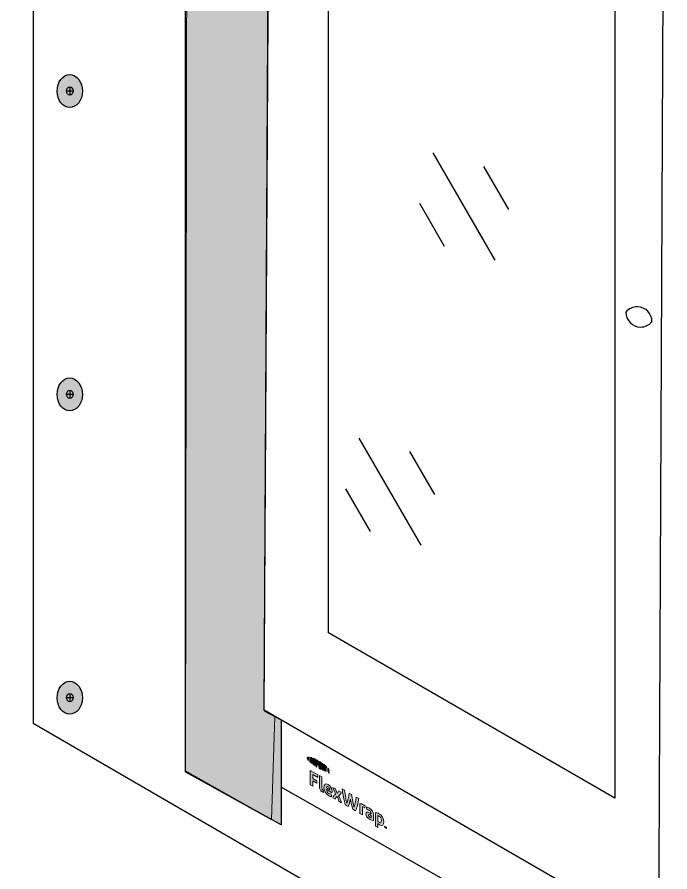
# Model space of a CAD drawing. Header units: inches. Extents: x -26 to 76, y -15 to 22.
# Drawn here: x 45.945 to 48.581, y 5.604 to 9.055 of the extents above; entities that cross this region are included whole.
import ezdxf

# ---------------------------------------------------------------- set-up
doc = ezdxf.new("R2010")
doc.units = ezdxf.units.IN
doc.header["$MEASUREMENT"] = 0
for name, color, linetype, lineweight in [('.ATI-DETAIL', 7, 'Continuous', 0), ('.ATI-HATCH', 7, 'Continuous', 0), ('G-ANNO-TTLB', 7, 'Continuous', 0), ('Layer 12', 7, 'Continuous', 0), ('TYVEK', 7, 'Continuous', 0)]:
    doc.layers.add(name, color=color, linetype=linetype, lineweight=lineweight)

# ---------------------------------------------------------------- blocks, each defined once
blk = doc.blocks.new('Block_353')
at = {"layer": 'TYVEK', "color": 18, "lineweight": 25, "true_color": 0x000000}
for points in [[(46.0114, 6.8838)], [(47.3402, 6.1145)]]:
    blk.add_lwpolyline(points, dxfattribs=at)
blk = doc.blocks.new('Block_363')
at = {"layer": 'TYVEK', "true_color": 0x003b71, "transparency": 33554687}
h = blk.add_hatch(color=156, dxfattribs=at)
h.dxf.hatch_style = 2
edge = h.paths.add_edge_path()
edge.add_ellipse((46.1576, 6.3074), major_axis=(0, 0.0664), ratio=0.766948, start_angle=0, end_angle=360)
at = {"layer": 'TYVEK', "color": 252, "lineweight": 25, "true_color": 0x838484}
for p, q in [((46.1576, 6.3249), (46.1576, 6.2906)), ((46.144, 6.3078), (46.1711, 6.3078))]:
    blk.add_line(p, q, dxfattribs=at)
at = {"layer": 'TYVEK', "color": 18, "lineweight": 25, "true_color": 0x000000}
blk.add_ellipse((46.1576, 6.3074), major_axis=(0, 0.0664), ratio=0.766948, dxfattribs=at)
at = {"layer": 'TYVEK', "color": 252, "lineweight": 25, "true_color": 0x838484}
blk.add_ellipse((46.1576, 6.3078), major_axis=(0, 0.0171), ratio=0.788846, dxfattribs=at)
blk = doc.blocks.new('Block_366')
at = {"layer": 'TYVEK', "true_color": 0x003b71, "transparency": 33554687}
h = blk.add_hatch(color=156, dxfattribs=at)
h.dxf.hatch_style = 2
edge = h.paths.add_edge_path()
edge.add_ellipse((46.1576, 8.756), major_axis=(0, 0.0664), ratio=0.766948, start_angle=0, end_angle=360)
at = {"layer": 'TYVEK', "color": 252, "lineweight": 25, "true_color": 0x838484}
for p, q in [((46.1576, 8.7736), (46.1576, 8.7393)), ((46.144, 8.7565), (46.1711, 8.7565))]:
    blk.add_line(p, q, dxfattribs=at)
at = {"layer": 'TYVEK', "color": 18, "lineweight": 25, "true_color": 0x000000}
blk.add_ellipse((46.1576, 8.756), major_axis=(0, 0.0664), ratio=0.766948, dxfattribs=at)
at = {"layer": 'TYVEK', "color": 252, "lineweight": 25, "true_color": 0x838484}
blk.add_ellipse((46.1576, 8.7565), major_axis=(0, 0.0171), ratio=0.788846, dxfattribs=at)
blk = doc.blocks.new('Block_367')
at = {"layer": 'TYVEK', "true_color": 0x003b71, "transparency": 33554687}
h = blk.add_hatch(color=156, dxfattribs=at)
h.dxf.hatch_style = 2
edge = h.paths.add_edge_path()
edge.add_ellipse((46.1576, 7.5317), major_axis=(0, 0.0664), ratio=0.766948, start_angle=0, end_angle=360)
at = {"layer": 'TYVEK', "color": 252, "lineweight": 25, "true_color": 0x838484}
for p, q in [((46.144, 7.5321), (46.1711, 7.5321)), ((46.1576, 7.5493), (46.1576, 7.515))]:
    blk.add_line(p, q, dxfattribs=at)
at = {"layer": 'TYVEK', "color": 18, "lineweight": 25, "true_color": 0x000000}
blk.add_ellipse((46.1576, 7.5317), major_axis=(0, 0.0664), ratio=0.766948, dxfattribs=at)
at = {"layer": 'TYVEK', "color": 252, "lineweight": 25, "true_color": 0x838484}
blk.add_ellipse((46.1576, 7.5321), major_axis=(0, 0.0171), ratio=0.788846, dxfattribs=at)
blk = doc.blocks.new('Block_361')
at = {"layer": 'TYVEK'}
for name in ['Block_366', 'Block_367', 'Block_363']:
    blk.add_blockref(name, (0, 0), dxfattribs=at)
blk = doc.blocks.new('Block_371')
at = {"layer": 'TYVEK', "color": 2, "lineweight": 18, "true_color": 0xf5eb12}
blk.add_lwpolyline([(47.0155, 6.3054)], dxfattribs=at)
blk = doc.blocks.new('Block_372')
at = {"layer": 'TYVEK', "color": 240, "lineweight": 25, "true_color": 0xed2327}
blk.add_lwpolyline([(46.5358, 6.8277)], dxfattribs=at)
blk = doc.blocks.new('Block_375')
at = {"layer": 'TYVEK', "color": 93, "lineweight": 25, "true_color": 0x6bbe46}
blk.add_line((48.5339, 5.3382), (46.9424, 6.2571), dxfattribs=at)
blk.add_lwpolyline([(46.943, 6.2571), (46.9677, 10.9716), (48.5569, 10.0523), (48.5345, 5.3382)], dxfattribs=at)
blk = doc.blocks.new('Block_374')
at = {"layer": 'TYVEK'}
blk.add_blockref('Block_375', (0, 0), dxfattribs=at)
blk = doc.blocks.new('Block_373')
at = {"layer": 'TYVEK', "color": 93, "lineweight": 25, "true_color": 0x6bbe46}
blk.add_lwpolyline([(47.2028, 6.5693), (47.2028, 10.582), (48.3584, 9.9149), (48.3584, 5.9021)], close=True, dxfattribs=at)
for points in [[(48.5083, 7.8248), (48.5089, 7.8576), (48.4829, 7.8848), (48.45, 7.8855), (48.4318, 7.8859), (48.4144, 7.8779), (48.4028, 7.8638)], [(48.4028, 7.8638), (48.4028, 7.8307), (48.4296, 7.8039), (48.4627, 7.8038), (48.4802, 7.8038), (48.4969, 7.8115), (48.5083, 7.8248)]]:
    blk.add_open_spline(points, degree=3, knots=[0, 0, 0, 0, 1, 1, 1, 2, 2, 2, 2], dxfattribs=at)
at = {"layer": 'TYVEK'}
blk.add_blockref('Block_374', (0, 0), dxfattribs=at)
blk = doc.blocks.new('Block_377')
at = {"layer": 'TYVEK', "true_color": 0x000000, "transparency": 33554687}
h = blk.add_hatch(color=18, dxfattribs=at)
h.dxf.hatch_style = 2
edge = h.paths.add_edge_path()
edge.add_spline(control_points=[(47.1286, 5.9559), (47.1286, 5.9559), (47.1285, 6.0134), (47.1285, 6.0134), (47.1285, 6.0134), (47.1588, 5.996), (47.1588, 5.996), (47.1588, 5.996), (47.1588, 5.986), (47.1588, 5.986), (47.1588, 5.986), (47.1387, 5.9976), (47.1387, 5.9976), (47.1387, 5.9976), (47.1387, 5.9819), (47.1387, 5.9819), (47.1387, 5.9819), (47.1557, 5.9722), (47.1557, 5.9722), (47.1557, 5.9722), (47.1557, 5.9622), (47.1557, 5.9622), (47.1557, 5.9622), (47.1387, 5.9719), (47.1387, 5.9719), (47.1387, 5.9719), (47.1388, 5.9501), (47.1388, 5.9501), (47.1388, 5.9501), (47.1286, 5.9559), (47.1286, 5.9559)], knot_values=[0, 0, 0, 0, 1, 1, 1, 2, 2, 2, 3, 3, 3, 4, 4, 4, 5, 5, 5, 6, 6, 6, 7, 7, 7, 8, 8, 8, 9, 9, 9, 10, 10, 10, 10], degree=3, periodic=0)
h = blk.add_hatch(color=18, dxfattribs=at)
h.dxf.hatch_style = 2
edge = h.paths.add_edge_path()
edge.add_spline(control_points=[(47.1754, 5.9442), (47.1754, 5.9398), (47.1765, 5.9368), (47.1793, 5.9352), (47.18, 5.9348), (47.1807, 5.9344), (47.1814, 5.9342), (47.1814, 5.9342), (47.1821, 5.9249), (47.1821, 5.9249), (47.1807, 5.9253), (47.1785, 5.9263), (47.1771, 5.9271), (47.1689, 5.9318), (47.1656, 5.9398), (47.1656, 5.9497), (47.1656, 5.9497), (47.1655, 5.9936), (47.1655, 5.9936), (47.1655, 5.9936), (47.1753, 5.9886), (47.1753, 5.9886), (47.1753, 5.9886), (47.1754, 5.9442), (47.1754, 5.9442)], knot_values=[0, 0, 0, 0, 1, 1, 1, 2, 2, 2, 3, 3, 3, 4, 4, 4, 5, 5, 5, 6, 6, 6, 7, 7, 7, 8, 8, 8, 8], degree=3, periodic=0)
h = blk.add_hatch(color=18, dxfattribs=at)
h.dxf.hatch_style = 2
edge = h.paths.add_edge_path()
edge.add_spline(control_points=[(47.1937, 5.9435), (47.1937, 5.9435), (47.2072, 5.9357), (47.2072, 5.9357), (47.2072, 5.9357), (47.2072, 5.9367), (47.2072, 5.9367), (47.2072, 5.9413), (47.205, 5.9459), (47.2011, 5.9482), (47.197, 5.9505), (47.1943, 5.9487), (47.1937, 5.9435)], knot_values=[0, 0, 0, 0, 1, 1, 1, 2, 2, 2, 3, 3, 3, 4, 4, 4, 4], degree=3, periodic=0)
edge = h.paths.add_edge_path()
edge.add_spline(control_points=[(47.2153, 5.9079), (47.2122, 5.9081), (47.2075, 5.9096), (47.2028, 5.9123), (47.1914, 5.9189), (47.1835, 5.9318), (47.1835, 5.9454), (47.1834, 5.9585), (47.1906, 5.9632), (47.2011, 5.9572), (47.2104, 5.9518), (47.2166, 5.9407), (47.2166, 5.9297), (47.2166, 5.9272), (47.2165, 5.9252), (47.2163, 5.9236), (47.2163, 5.9236), (47.1938, 5.9365), (47.1938, 5.9365), (47.1948, 5.9294), (47.1981, 5.9245), (47.2038, 5.9213), (47.2073, 5.9193), (47.2107, 5.9182), (47.2137, 5.918), (47.2137, 5.918), (47.2153, 5.9079), (47.2153, 5.9079)], knot_values=[0, 0, 0, 0, 1, 1, 1, 2, 2, 2, 3, 3, 3, 4, 4, 4, 5, 5, 5, 6, 6, 6, 7, 7, 7, 8, 8, 8, 9, 9, 9, 9], degree=3, periodic=0)
h = blk.add_hatch(color=18, dxfattribs=at)
h.dxf.hatch_style = 2
edge = h.paths.add_edge_path()
edge.add_spline(control_points=[(47.2311, 5.919), (47.2264, 5.9278), (47.2226, 5.9357), (47.2203, 5.9452), (47.2203, 5.9452), (47.2309, 5.9391), (47.2309, 5.9391), (47.2319, 5.9348), (47.235, 5.9275), (47.2382, 5.921), (47.2408, 5.924), (47.2431, 5.9275), (47.2436, 5.9318), (47.2436, 5.9318), (47.2535, 5.9261), (47.2535, 5.9261), (47.2517, 5.9186), (47.2486, 5.9144), (47.2433, 5.9112), (47.2484, 5.9016), (47.2519, 5.8938), (47.2548, 5.8834), (47.2548, 5.8834), (47.2442, 5.8895), (47.2442, 5.8895), (47.2427, 5.895), (47.2391, 5.9032), (47.2361, 5.9094), (47.2334, 5.9065), (47.2309, 5.903), (47.2299, 5.8977), (47.2299, 5.8977), (47.2204, 5.9032), (47.2204, 5.9032), (47.2221, 5.9107), (47.2255, 5.9154), (47.2311, 5.919)], knot_values=[0, 0, 0, 0, 1, 1, 1, 2, 2, 2, 3, 3, 3, 4, 4, 4, 5, 5, 5, 6, 6, 6, 7, 7, 7, 8, 8, 8, 9, 9, 9, 10, 10, 10, 11, 11, 11, 12, 12, 12, 12], degree=3, periodic=0)
h = blk.add_hatch(color=18, dxfattribs=at)
h.dxf.hatch_style = 2
edge = h.paths.add_edge_path()
edge.add_spline(control_points=[(47.3145, 5.9066), (47.3145, 5.9066), (47.3249, 5.9006), (47.3249, 5.9006), (47.3222, 5.8831), (47.3176, 5.8632), (47.3116, 5.8509), (47.3116, 5.8509), (47.3004, 5.8573), (47.3004, 5.8573), (47.2969, 5.8696), (47.2937, 5.8834), (47.291, 5.8984), (47.2884, 5.8865), (47.2853, 5.8762), (47.2818, 5.868), (47.2818, 5.868), (47.2706, 5.8744), (47.2706, 5.8744), (47.2649, 5.8934), (47.2597, 5.9189), (47.2571, 5.9396), (47.2571, 5.9396), (47.2674, 5.9337), (47.2674, 5.9337), (47.2696, 5.9151), (47.2737, 5.8933), (47.2766, 5.882), (47.2797, 5.8899), (47.2844, 5.906), (47.2864, 5.9227), (47.2864, 5.9227), (47.2955, 5.9175), (47.2955, 5.9175), (47.2977, 5.8984), (47.3024, 5.8768), (47.3056, 5.8654), (47.3084, 5.8734), (47.3124, 5.8905), (47.3145, 5.9066)], knot_values=[0, 0, 0, 0, 1, 1, 1, 2, 2, 2, 3, 3, 3, 4, 4, 4, 5, 5, 5, 6, 6, 6, 7, 7, 7, 8, 8, 8, 9, 9, 9, 10, 10, 10, 11, 11, 11, 12, 12, 12, 13, 13, 13, 13], degree=3, periodic=0)
h = blk.add_hatch(color=18, dxfattribs=at)
h.dxf.hatch_style = 2
edge = h.paths.add_edge_path()
edge.add_spline(control_points=[(47.3442, 5.875), (47.3468, 5.8735), (47.3492, 5.8718), (47.3507, 5.8706), (47.3507, 5.8706), (47.3493, 5.8621), (47.3493, 5.8621), (47.348, 5.8633), (47.3465, 5.8643), (47.345, 5.8652), (47.3424, 5.8667), (47.3406, 5.8672), (47.3391, 5.8672), (47.3391, 5.8672), (47.3392, 5.835), (47.3392, 5.835), (47.3392, 5.835), (47.3294, 5.8406), (47.3294, 5.8406), (47.3294, 5.8406), (47.3293, 5.88), (47.3293, 5.88), (47.3331, 5.88), (47.3391, 5.878), (47.3442, 5.875)], knot_values=[0, 0, 0, 0, 1, 1, 1, 2, 2, 2, 3, 3, 3, 4, 4, 4, 5, 5, 5, 6, 6, 6, 7, 7, 7, 8, 8, 8, 8], degree=3, periodic=0)
h = blk.add_hatch(color=18, dxfattribs=at)
h.dxf.hatch_style = 2
edge = h.paths.add_edge_path()
edge.add_spline(control_points=[(47.3742, 5.8232), (47.3742, 5.8232), (47.3742, 5.832), (47.3742, 5.832), (47.3725, 5.8334), (47.3708, 5.8346), (47.3691, 5.8356), (47.3658, 5.8374), (47.3633, 5.8374), (47.3633, 5.8336), (47.3633, 5.8301), (47.3654, 5.8271), (47.3692, 5.8249), (47.3713, 5.8237), (47.3731, 5.8232), (47.3742, 5.8232)], knot_values=[0, 0, 0, 0, 1, 1, 1, 2, 2, 2, 3, 3, 3, 4, 4, 4, 5, 5, 5, 5], degree=3, periodic=0)
edge = h.paths.add_edge_path()
edge.add_spline(control_points=[(47.3682, 5.8174), (47.3585, 5.823), (47.3535, 5.8313), (47.3535, 5.8387), (47.3535, 5.8468), (47.3592, 5.8483), (47.3678, 5.8434), (47.3698, 5.8423), (47.3724, 5.8405), (47.3741, 5.8391), (47.3741, 5.8391), (47.3741, 5.8411), (47.3741, 5.8411), (47.3741, 5.8461), (47.3716, 5.8499), (47.3668, 5.8527), (47.3637, 5.8545), (47.3604, 5.8558), (47.3574, 5.8561), (47.3574, 5.8561), (47.3556, 5.866), (47.3556, 5.866), (47.3587, 5.8657), (47.3636, 5.8639), (47.368, 5.8614), (47.3784, 5.8554), (47.3837, 5.846), (47.3837, 5.8349), (47.3837, 5.8349), (47.3837, 5.8121), (47.3837, 5.8121), (47.3808, 5.812), (47.3753, 5.8133), (47.3682, 5.8174)], knot_values=[0, 0, 0, 0, 1, 1, 1, 2, 2, 2, 3, 3, 3, 4, 4, 4, 5, 5, 5, 6, 6, 6, 7, 7, 7, 8, 8, 8, 9, 9, 9, 10, 10, 10, 11, 11, 11, 11], degree=3, periodic=0)
h = blk.add_hatch(color=18, dxfattribs=at)
h.dxf.hatch_style = 2
edge = h.paths.add_edge_path()
edge.add_spline(control_points=[(47.4066, 5.8047), (47.4129, 5.8011), (47.4158, 5.8038), (47.4158, 5.8123), (47.4157, 5.8197), (47.413, 5.8262), (47.4065, 5.8299), (47.4048, 5.8309), (47.4035, 5.8312), (47.402, 5.8315), (47.402, 5.8315), (47.402, 5.8084), (47.402, 5.8084), (47.4034, 5.807), (47.4045, 5.8059), (47.4066, 5.8047)], knot_values=[0, 0, 0, 0, 1, 1, 1, 2, 2, 2, 3, 3, 3, 4, 4, 4, 5, 5, 5, 5], degree=3, periodic=0)
edge = h.paths.add_edge_path()
edge.add_spline(control_points=[(47.408, 5.7947), (47.4056, 5.7961), (47.4038, 5.7974), (47.4021, 5.7992), (47.4021, 5.7992), (47.4021, 5.7836), (47.4021, 5.7836), (47.4021, 5.7836), (47.3923, 5.7892), (47.3923, 5.7892), (47.3923, 5.7892), (47.3922, 5.844), (47.3922, 5.844), (47.3963, 5.8438), (47.402, 5.8419), (47.407, 5.839), (47.4187, 5.8323), (47.4257, 5.82), (47.4257, 5.8069), (47.4258, 5.7934), (47.4192, 5.7883), (47.408, 5.7947)], knot_values=[0, 0, 0, 0, 1, 1, 1, 2, 2, 2, 3, 3, 3, 4, 4, 4, 5, 5, 5, 6, 6, 6, 7, 7, 7, 7], degree=3, periodic=0)
h = blk.add_hatch(color=18, dxfattribs=at)
h.dxf.hatch_style = 2
edge = h.paths.add_edge_path()
edge.add_spline(control_points=[(47.4328, 5.7863), (47.4332, 5.785), (47.4335, 5.7841), (47.4339, 5.7831), (47.4343, 5.7836), (47.4346, 5.7842), (47.435, 5.785), (47.435, 5.785), (47.436, 5.7844), (47.436, 5.7844), (47.436, 5.7844), (47.436, 5.7802), (47.436, 5.7802), (47.436, 5.7802), (47.4351, 5.7807), (47.4351, 5.7807), (47.4351, 5.7807), (47.4351, 5.7826), (47.4351, 5.7826), (47.4351, 5.7826), (47.4352, 5.7833), (47.4352, 5.7833), (47.4349, 5.7828), (47.4346, 5.7823), (47.4343, 5.7819), (47.4343, 5.7819), (47.4336, 5.7823), (47.4336, 5.7823), (47.4333, 5.7831), (47.4329, 5.7839), (47.4326, 5.7848), (47.4326, 5.7848), (47.4327, 5.784), (47.4327, 5.784), (47.4327, 5.784), (47.4327, 5.7821), (47.4327, 5.7821), (47.4327, 5.7821), (47.4318, 5.7826), (47.4318, 5.7826), (47.4318, 5.7826), (47.4318, 5.7868), (47.4318, 5.7868), (47.4318, 5.7868), (47.4328, 5.7863), (47.4328, 5.7863)], knot_values=[0, 0, 0, 0, 1, 1, 1, 2, 2, 2, 3, 3, 3, 4, 4, 4, 5, 5, 5, 6, 6, 6, 7, 7, 7, 8, 8, 8, 9, 9, 9, 10, 10, 10, 11, 11, 11, 12, 12, 12, 13, 13, 13, 14, 14, 14, 15, 15, 15, 15], degree=3, periodic=0)
edge = h.paths.add_edge_path()
edge.add_spline(control_points=[(47.4294, 5.7873), (47.4294, 5.7873), (47.4284, 5.7878), (47.4284, 5.7878), (47.4284, 5.7878), (47.4284, 5.7888), (47.4284, 5.7888), (47.4284, 5.7888), (47.4314, 5.7871), (47.4314, 5.7871), (47.4314, 5.7871), (47.4314, 5.7861), (47.4314, 5.7861), (47.4314, 5.7861), (47.4304, 5.7867), (47.4304, 5.7867), (47.4304, 5.7867), (47.4304, 5.7834), (47.4304, 5.7834), (47.4304, 5.7834), (47.4294, 5.784), (47.4294, 5.784), (47.4294, 5.784), (47.4294, 5.7873), (47.4294, 5.7873)], knot_values=[0, 0, 0, 0, 1, 1, 1, 2, 2, 2, 3, 3, 3, 4, 4, 4, 5, 5, 5, 6, 6, 6, 7, 7, 7, 8, 8, 8, 8], degree=3, periodic=0)
at = {"layer": 'TYVEK'}
for points, knots in [([(47.1286, 5.9559), (47.1286, 5.9559), (47.1285, 6.0134), (47.1285, 6.0134), (47.1285, 6.0134), (47.1588, 5.996), (47.1588, 5.996), (47.1588, 5.996), (47.1588, 5.986), (47.1588, 5.986), (47.1588, 5.986), (47.1387, 5.9976), (47.1387, 5.9976), (47.1387, 5.9976), (47.1387, 5.9819), (47.1387, 5.9819), (47.1387, 5.9819), (47.1557, 5.9722), (47.1557, 5.9722), (47.1557, 5.9722), (47.1557, 5.9622), (47.1557, 5.9622), (47.1557, 5.9622), (47.1387, 5.9719), (47.1387, 5.9719), (47.1387, 5.9719), (47.1388, 5.9501), (47.1388, 5.9501), (47.1388, 5.9501), (47.1286, 5.9559), (47.1286, 5.9559)], [0, 0, 0, 0, 1, 1, 1, 2, 2, 2, 3, 3, 3, 4, 4, 4, 5, 5, 5, 6, 6, 6, 7, 7, 7, 8, 8, 8, 9, 9, 9, 10, 10, 10, 10]), ([(47.1754, 5.9442), (47.1754, 5.9398), (47.1765, 5.9368), (47.1793, 5.9352), (47.18, 5.9348), (47.1807, 5.9344), (47.1814, 5.9342), (47.1814, 5.9342), (47.1821, 5.9249), (47.1821, 5.9249), (47.1807, 5.9253), (47.1785, 5.9263), (47.1771, 5.9271), (47.1689, 5.9318), (47.1656, 5.9398), (47.1656, 5.9497), (47.1656, 5.9497), (47.1655, 5.9936), (47.1655, 5.9936), (47.1655, 5.9936), (47.1753, 5.9886), (47.1753, 5.9886), (47.1753, 5.9886), (47.1754, 5.9442), (47.1754, 5.9442)], [0, 0, 0, 0, 1, 1, 1, 2, 2, 2, 3, 3, 3, 4, 4, 4, 5, 5, 5, 6, 6, 6, 7, 7, 7, 8, 8, 8, 8]), ([(47.2153, 5.9079), (47.2122, 5.9081), (47.2075, 5.9096), (47.2028, 5.9123), (47.1914, 5.9189), (47.1835, 5.9318), (47.1835, 5.9454), (47.1834, 5.9585), (47.1906, 5.9632), (47.2011, 5.9572), (47.2104, 5.9518), (47.2166, 5.9407), (47.2166, 5.9297), (47.2166, 5.9272), (47.2165, 5.9252), (47.2163, 5.9236), (47.2163, 5.9236), (47.1938, 5.9365), (47.1938, 5.9365), (47.1948, 5.9294), (47.1981, 5.9245), (47.2038, 5.9213), (47.2073, 5.9193), (47.2107, 5.9182), (47.2137, 5.918), (47.2137, 5.918), (47.2153, 5.9079), (47.2153, 5.9079)], [0, 0, 0, 0, 1, 1, 1, 2, 2, 2, 3, 3, 3, 4, 4, 4, 5, 5, 5, 6, 6, 6, 7, 7, 7, 8, 8, 8, 9, 9, 9, 9]), ([(47.1937, 5.9435), (47.1937, 5.9435), (47.2072, 5.9357), (47.2072, 5.9357), (47.2072, 5.9357), (47.2072, 5.9367), (47.2072, 5.9367), (47.2072, 5.9413), (47.205, 5.9459), (47.2011, 5.9482), (47.197, 5.9505), (47.1943, 5.9487), (47.1937, 5.9435)], [0, 0, 0, 0, 1, 1, 1, 2, 2, 2, 3, 3, 3, 4, 4, 4, 4]), ([(47.2311, 5.919), (47.2264, 5.9278), (47.2226, 5.9357), (47.2203, 5.9452), (47.2203, 5.9452), (47.2309, 5.9391), (47.2309, 5.9391), (47.2319, 5.9348), (47.235, 5.9275), (47.2382, 5.921), (47.2408, 5.924), (47.2431, 5.9275), (47.2436, 5.9318), (47.2436, 5.9318), (47.2535, 5.9261), (47.2535, 5.9261), (47.2517, 5.9186), (47.2486, 5.9144), (47.2433, 5.9112), (47.2484, 5.9016), (47.2519, 5.8938), (47.2548, 5.8834), (47.2548, 5.8834), (47.2442, 5.8895), (47.2442, 5.8895), (47.2427, 5.895), (47.2391, 5.9032), (47.2361, 5.9094), (47.2334, 5.9065), (47.2309, 5.903), (47.2299, 5.8977), (47.2299, 5.8977), (47.2204, 5.9032), (47.2204, 5.9032), (47.2221, 5.9107), (47.2255, 5.9154), (47.2311, 5.919)], [0, 0, 0, 0, 1, 1, 1, 2, 2, 2, 3, 3, 3, 4, 4, 4, 5, 5, 5, 6, 6, 6, 7, 7, 7, 8, 8, 8, 9, 9, 9, 10, 10, 10, 11, 11, 11, 12, 12, 12, 12]), ([(47.3145, 5.9066), (47.3145, 5.9066), (47.3249, 5.9006), (47.3249, 5.9006), (47.3222, 5.8831), (47.3176, 5.8632), (47.3116, 5.8509), (47.3116, 5.8509), (47.3004, 5.8573), (47.3004, 5.8573), (47.2969, 5.8696), (47.2937, 5.8834), (47.291, 5.8984), (47.2884, 5.8865), (47.2853, 5.8762), (47.2818, 5.868), (47.2818, 5.868), (47.2706, 5.8744), (47.2706, 5.8744), (47.2649, 5.8934), (47.2597, 5.9189), (47.2571, 5.9396), (47.2571, 5.9396), (47.2674, 5.9337), (47.2674, 5.9337), (47.2696, 5.9151), (47.2737, 5.8933), (47.2766, 5.882), (47.2797, 5.8899), (47.2844, 5.906), (47.2864, 5.9227), (47.2864, 5.9227), (47.2955, 5.9175), (47.2955, 5.9175), (47.2977, 5.8984), (47.3024, 5.8768), (47.3056, 5.8654), (47.3084, 5.8734), (47.3124, 5.8905), (47.3145, 5.9066)], [0, 0, 0, 0, 1, 1, 1, 2, 2, 2, 3, 3, 3, 4, 4, 4, 5, 5, 5, 6, 6, 6, 7, 7, 7, 8, 8, 8, 9, 9, 9, 10, 10, 10, 11, 11, 11, 12, 12, 12, 13, 13, 13, 13]), ([(47.3442, 5.875), (47.3468, 5.8735), (47.3492, 5.8718), (47.3507, 5.8706), (47.3507, 5.8706), (47.3493, 5.8621), (47.3493, 5.8621), (47.348, 5.8633), (47.3465, 5.8643), (47.345, 5.8652), (47.3424, 5.8667), (47.3406, 5.8672), (47.3391, 5.8672), (47.3391, 5.8672), (47.3392, 5.835), (47.3392, 5.835), (47.3392, 5.835), (47.3294, 5.8406), (47.3294, 5.8406), (47.3294, 5.8406), (47.3293, 5.88), (47.3293, 5.88), (47.3331, 5.88), (47.3391, 5.878), (47.3442, 5.875)], [0, 0, 0, 0, 1, 1, 1, 2, 2, 2, 3, 3, 3, 4, 4, 4, 5, 5, 5, 6, 6, 6, 7, 7, 7, 8, 8, 8, 8]), ([(47.3682, 5.8174), (47.3585, 5.823), (47.3535, 5.8313), (47.3535, 5.8387), (47.3535, 5.8468), (47.3592, 5.8483), (47.3678, 5.8434), (47.3698, 5.8423), (47.3724, 5.8405), (47.3741, 5.8391), (47.3741, 5.8391), (47.3741, 5.8411), (47.3741, 5.8411), (47.3741, 5.8461), (47.3716, 5.8499), (47.3668, 5.8527), (47.3637, 5.8545), (47.3604, 5.8558), (47.3574, 5.8561), (47.3574, 5.8561), (47.3556, 5.866), (47.3556, 5.866), (47.3587, 5.8657), (47.3636, 5.8639), (47.368, 5.8614), (47.3784, 5.8554), (47.3837, 5.846), (47.3837, 5.8349), (47.3837, 5.8349), (47.3837, 5.8121), (47.3837, 5.8121), (47.3808, 5.812), (47.3753, 5.8133), (47.3682, 5.8174)], [0, 0, 0, 0, 1, 1, 1, 2, 2, 2, 3, 3, 3, 4, 4, 4, 5, 5, 5, 6, 6, 6, 7, 7, 7, 8, 8, 8, 9, 9, 9, 10, 10, 10, 11, 11, 11, 11]), ([(47.3742, 5.8232), (47.3742, 5.8232), (47.3742, 5.832), (47.3742, 5.832), (47.3725, 5.8334), (47.3708, 5.8346), (47.3691, 5.8356), (47.3658, 5.8374), (47.3633, 5.8374), (47.3633, 5.8336), (47.3633, 5.8301), (47.3654, 5.8271), (47.3692, 5.8249), (47.3713, 5.8237), (47.3731, 5.8232), (47.3742, 5.8232)], [0, 0, 0, 0, 1, 1, 1, 2, 2, 2, 3, 3, 3, 4, 4, 4, 5, 5, 5, 5]), ([(47.408, 5.7947), (47.4056, 5.7961), (47.4038, 5.7974), (47.4021, 5.7992), (47.4021, 5.7992), (47.4021, 5.7836), (47.4021, 5.7836), (47.4021, 5.7836), (47.3923, 5.7892), (47.3923, 5.7892), (47.3923, 5.7892), (47.3922, 5.844), (47.3922, 5.844), (47.3963, 5.8438), (47.402, 5.8419), (47.407, 5.839), (47.4187, 5.8323), (47.4257, 5.82), (47.4257, 5.8069), (47.4258, 5.7934), (47.4192, 5.7883), (47.408, 5.7947)], [0, 0, 0, 0, 1, 1, 1, 2, 2, 2, 3, 3, 3, 4, 4, 4, 5, 5, 5, 6, 6, 6, 7, 7, 7, 7]), ([(47.4066, 5.8047), (47.4129, 5.8011), (47.4158, 5.8038), (47.4158, 5.8123), (47.4157, 5.8197), (47.413, 5.8262), (47.4065, 5.8299), (47.4048, 5.8309), (47.4035, 5.8312), (47.402, 5.8315), (47.402, 5.8315), (47.402, 5.8084), (47.402, 5.8084), (47.4034, 5.807), (47.4045, 5.8059), (47.4066, 5.8047)], [0, 0, 0, 0, 1, 1, 1, 2, 2, 2, 3, 3, 3, 4, 4, 4, 5, 5, 5, 5]), ([(47.4294, 5.7873), (47.4294, 5.7873), (47.4284, 5.7878), (47.4284, 5.7878), (47.4284, 5.7878), (47.4284, 5.7888), (47.4284, 5.7888), (47.4284, 5.7888), (47.4314, 5.7871), (47.4314, 5.7871), (47.4314, 5.7871), (47.4314, 5.7861), (47.4314, 5.7861), (47.4314, 5.7861), (47.4304, 5.7867), (47.4304, 5.7867), (47.4304, 5.7867), (47.4304, 5.7834), (47.4304, 5.7834), (47.4304, 5.7834), (47.4294, 5.784), (47.4294, 5.784), (47.4294, 5.784), (47.4294, 5.7873), (47.4294, 5.7873)], [0, 0, 0, 0, 1, 1, 1, 2, 2, 2, 3, 3, 3, 4, 4, 4, 5, 5, 5, 6, 6, 6, 7, 7, 7, 8, 8, 8, 8]), ([(47.4328, 5.7863), (47.4332, 5.785), (47.4335, 5.7841), (47.4339, 5.7831), (47.4343, 5.7836), (47.4346, 5.7842), (47.435, 5.785), (47.435, 5.785), (47.436, 5.7844), (47.436, 5.7844), (47.436, 5.7844), (47.436, 5.7802), (47.436, 5.7802), (47.436, 5.7802), (47.4351, 5.7807), (47.4351, 5.7807), (47.4351, 5.7807), (47.4351, 5.7826), (47.4351, 5.7826), (47.4351, 5.7826), (47.4352, 5.7833), (47.4352, 5.7833), (47.4349, 5.7828), (47.4346, 5.7823), (47.4343, 5.7819), (47.4343, 5.7819), (47.4336, 5.7823), (47.4336, 5.7823), (47.4333, 5.7831), (47.4329, 5.7839), (47.4326, 5.7848), (47.4326, 5.7848), (47.4327, 5.784), (47.4327, 5.784), (47.4327, 5.784), (47.4327, 5.7821), (47.4327, 5.7821), (47.4327, 5.7821), (47.4318, 5.7826), (47.4318, 5.7826), (47.4318, 5.7826), (47.4318, 5.7868), (47.4318, 5.7868), (47.4318, 5.7868), (47.4328, 5.7863), (47.4328, 5.7863)], [0, 0, 0, 0, 1, 1, 1, 2, 2, 2, 3, 3, 3, 4, 4, 4, 5, 5, 5, 6, 6, 6, 7, 7, 7, 8, 8, 8, 9, 9, 9, 10, 10, 10, 11, 11, 11, 12, 12, 12, 13, 13, 13, 14, 14, 14, 15, 15, 15, 15])]:
    blk.add_open_spline(points, degree=3, knots=knots, dxfattribs=at)
blk = doc.blocks.new('Block_378')
at = {"layer": 'TYVEK', "true_color": 0x000000, "transparency": 33554687}
h = blk.add_hatch(color=18, dxfattribs=at)
h.dxf.hatch_style = 2
edge = h.paths.add_edge_path()
edge.add_spline(control_points=[(47.1159, 6.0645), (47.1159, 6.0619), (47.1182, 6.0581), (47.122, 6.0538), (47.122, 6.0538), (47.122, 6.0682), (47.122, 6.0682), (47.1181, 6.0683), (47.1159, 6.0671), (47.1159, 6.0645)], knot_values=[0, 0, 0, 0, 1, 1, 1, 2, 2, 2, 3, 3, 3, 3], degree=3, periodic=0)
h = blk.add_hatch(color=18, dxfattribs=at)
h.dxf.hatch_style = 2
edge = h.paths.add_edge_path()
edge.add_spline(control_points=[(47.1337, 6.0484), (47.1337, 6.0473), (47.1331, 6.0473), (47.1325, 6.0477), (47.1319, 6.048), (47.1311, 6.0487), (47.1304, 6.0493), (47.1304, 6.0493), (47.1304, 6.0631), (47.1304, 6.0631), (47.131, 6.0629), (47.1319, 6.0626), (47.1324, 6.0623), (47.1331, 6.0619), (47.1337, 6.0612), (47.1337, 6.0601), (47.1337, 6.0601), (47.1337, 6.0484), (47.1337, 6.0484)], knot_values=[0, 0, 0, 0, 1, 1, 1, 2, 2, 2, 3, 3, 3, 4, 4, 4, 5, 5, 5, 6, 6, 6, 6], degree=3, periodic=0)
edge = h.paths.add_edge_path()
edge.add_spline(control_points=[(47.1329, 6.0657), (47.1318, 6.0663), (47.1302, 6.0668), (47.1274, 6.0674), (47.1274, 6.0674), (47.1274, 6.0483), (47.1274, 6.0483), (47.1299, 6.046), (47.1318, 6.0444), (47.1329, 6.0438), (47.1354, 6.0424), (47.1368, 6.0433), (47.1368, 6.0461), (47.1368, 6.0461), (47.1368, 6.0588), (47.1368, 6.0588), (47.1368, 6.0617), (47.1354, 6.0642), (47.1329, 6.0657)], knot_values=[0, 0, 0, 0, 1, 1, 1, 2, 2, 2, 3, 3, 3, 4, 4, 4, 5, 5, 5, 6, 6, 6, 6], degree=3, periodic=0)
h = blk.add_hatch(color=18, dxfattribs=at)
h.dxf.hatch_style = 2
edge = h.paths.add_edge_path()
edge.add_spline(control_points=[(47.1455, 6.0394), (47.1455, 6.0383), (47.1452, 6.0378), (47.144, 6.0386), (47.1428, 6.0395), (47.1425, 6.0402), (47.1425, 6.0415), (47.1425, 6.0415), (47.1425, 6.0624), (47.1425, 6.0624), (47.1417, 6.0627), (47.1399, 6.0634), (47.1392, 6.0637), (47.1392, 6.0637), (47.1392, 6.0427), (47.1392, 6.0427), (47.1392, 6.0393), (47.1407, 6.0372), (47.144, 6.0348), (47.1471, 6.0327), (47.149, 6.0334), (47.1489, 6.0371), (47.1489, 6.0371), (47.1489, 6.0593), (47.1489, 6.0593), (47.1482, 6.0597), (47.1462, 6.0607), (47.1455, 6.061), (47.1455, 6.061), (47.1455, 6.0394), (47.1455, 6.0394)], knot_values=[0, 0, 0, 0, 1, 1, 1, 2, 2, 2, 3, 3, 3, 4, 4, 4, 5, 5, 5, 6, 6, 6, 7, 7, 7, 8, 8, 8, 9, 9, 9, 10, 10, 10, 10], degree=3, periodic=0)
h = blk.add_hatch(color=18, dxfattribs=at)
h.dxf.hatch_style = 2
edge = h.paths.add_edge_path()
edge.add_spline(control_points=[(47.158, 6.0414), (47.158, 6.0402), (47.1576, 6.0398), (47.1562, 6.0406), (47.1562, 6.0406), (47.155, 6.0413), (47.155, 6.0413), (47.155, 6.0413), (47.155, 6.0523), (47.155, 6.0523), (47.1555, 6.052), (47.1558, 6.0519), (47.1561, 6.0517), (47.1576, 6.0508), (47.1579, 6.05), (47.1579, 6.0488), (47.1579, 6.0488), (47.158, 6.0414), (47.158, 6.0414)], knot_values=[0, 0, 0, 0, 1, 1, 1, 2, 2, 2, 3, 3, 3, 4, 4, 4, 5, 5, 5, 6, 6, 6, 6], degree=3, periodic=0)
edge = h.paths.add_edge_path()
edge.add_spline(control_points=[(47.1563, 6.0555), (47.1557, 6.0558), (47.1535, 6.057), (47.1516, 6.058), (47.1516, 6.058), (47.1516, 6.03), (47.1516, 6.03), (47.1523, 6.0295), (47.1541, 6.0284), (47.155, 6.0278), (47.155, 6.0278), (47.155, 6.0374), (47.155, 6.0374), (47.155, 6.0374), (47.1564, 6.0366), (47.1564, 6.0366), (47.1599, 6.0346), (47.1614, 6.0355), (47.1614, 6.0391), (47.1614, 6.0391), (47.1614, 6.0474), (47.1614, 6.0474), (47.1614, 6.0509), (47.1597, 6.0536), (47.1563, 6.0555)], knot_values=[0, 0, 0, 0, 1, 1, 1, 2, 2, 2, 3, 3, 3, 4, 4, 4, 5, 5, 5, 6, 6, 6, 7, 7, 7, 8, 8, 8, 8], degree=3, periodic=0)
h = blk.add_hatch(color=18, dxfattribs=at)
h.dxf.hatch_style = 2
edge = h.paths.add_edge_path()
edge.add_spline(control_points=[(47.1702, 6.0246), (47.1702, 6.0235), (47.1699, 6.0231), (47.1687, 6.0237), (47.1674, 6.0244), (47.1671, 6.0252), (47.1671, 6.0264), (47.1671, 6.0264), (47.167, 6.0439), (47.167, 6.0439), (47.167, 6.045), (47.1674, 6.0454), (47.1686, 6.0447), (47.1698, 6.044), (47.1701, 6.0432), (47.1701, 6.0421), (47.1701, 6.0421), (47.1702, 6.0246), (47.1702, 6.0246)], knot_values=[0, 0, 0, 0, 1, 1, 1, 2, 2, 2, 3, 3, 3, 4, 4, 4, 5, 5, 5, 6, 6, 6, 6], degree=3, periodic=0)
edge = h.paths.add_edge_path()
edge.add_spline(control_points=[(47.1686, 6.0486), (47.1654, 6.0506), (47.1635, 6.0501), (47.1636, 6.0464), (47.1636, 6.0464), (47.1636, 6.028), (47.1636, 6.028), (47.1636, 6.0241), (47.1653, 6.0216), (47.1687, 6.0198), (47.1719, 6.0181), (47.1736, 6.0185), (47.1736, 6.0227), (47.1736, 6.0227), (47.1736, 6.0402), (47.1736, 6.0402), (47.1736, 6.0441), (47.172, 6.0464), (47.1686, 6.0486)], knot_values=[0, 0, 0, 0, 1, 1, 1, 2, 2, 2, 3, 3, 3, 4, 4, 4, 5, 5, 5, 6, 6, 6, 6], degree=3, periodic=0)
h = blk.add_hatch(color=18, dxfattribs=at)
h.dxf.hatch_style = 2
edge = h.paths.add_edge_path()
edge.add_spline(control_points=[(47.1831, 6.0247), (47.1831, 6.0247), (47.1793, 6.0411), (47.1793, 6.0411), (47.1782, 6.0419), (47.177, 6.0427), (47.176, 6.0434), (47.176, 6.0434), (47.1761, 6.0165), (47.1761, 6.0165), (47.1768, 6.0162), (47.1785, 6.0154), (47.1794, 6.015), (47.1794, 6.015), (47.1791, 6.031), (47.1791, 6.031), (47.1791, 6.031), (47.1831, 6.0135), (47.1831, 6.0135), (47.184, 6.0132), (47.1852, 6.0127), (47.186, 6.0124), (47.186, 6.0124), (47.186, 6.0361), (47.186, 6.0361), (47.1851, 6.0367), (47.1836, 6.0379), (47.1828, 6.0385), (47.1828, 6.0385), (47.1831, 6.0247), (47.1831, 6.0247)], knot_values=[0, 0, 0, 0, 1, 1, 1, 2, 2, 2, 3, 3, 3, 4, 4, 4, 5, 5, 5, 6, 6, 6, 7, 7, 7, 8, 8, 8, 9, 9, 9, 10, 10, 10, 10], degree=3, periodic=0)
h = blk.add_hatch(color=18, dxfattribs=at)
h.dxf.hatch_style = 2
edge = h.paths.add_edge_path()
edge.add_spline(control_points=[(47.1877, 6.031), (47.1885, 6.0303), (47.1894, 6.0296), (47.1902, 6.029), (47.1902, 6.029), (47.1902, 6.0111), (47.1902, 6.0111), (47.191, 6.0108), (47.1923, 6.0105), (47.1933, 6.0102), (47.1933, 6.0102), (47.1932, 6.0263), (47.1932, 6.0263), (47.1941, 6.0256), (47.195, 6.0248), (47.1957, 6.0241), (47.1957, 6.0241), (47.1957, 6.0276), (47.1957, 6.0276), (47.1933, 6.0299), (47.1907, 6.0322), (47.1877, 6.0347), (47.1877, 6.0347), (47.1877, 6.031), (47.1877, 6.031)], knot_values=[0, 0, 0, 0, 1, 1, 1, 2, 2, 2, 3, 3, 3, 4, 4, 4, 5, 5, 5, 6, 6, 6, 7, 7, 7, 8, 8, 8, 8], degree=3, periodic=0)
h = blk.add_hatch(color=18, dxfattribs=at)
h.dxf.hatch_style = 2
edge = h.paths.add_edge_path()
edge.add_spline(control_points=[(47.2055, 6.0131), (47.2055, 6.0104), (47.2033, 6.0092), (47.1994, 6.0093), (47.1994, 6.0093), (47.1994, 6.0238), (47.1994, 6.0238), (47.2033, 6.0194), (47.2055, 6.0157), (47.2055, 6.0131)], knot_values=[0, 0, 0, 0, 1, 1, 1, 2, 2, 2, 3, 3, 3, 3], degree=3, periodic=0)
h = blk.add_hatch(color=18, dxfattribs=at)
h.dxf.hatch_style = 2
edge = h.paths.add_edge_path()
edge.add_spline(control_points=[(47.2037, 6.0054), (47.2037, 6.0054), (47.2041, 6.0052), (47.2041, 6.0052), (47.2041, 6.0052), (47.2046, 6.0039), (47.2046, 6.0039), (47.2046, 6.0039), (47.2052, 6.0046), (47.2052, 6.0046), (47.2052, 6.0046), (47.2055, 6.0044), (47.2055, 6.0044), (47.2055, 6.0044), (47.2055, 6.0023), (47.2055, 6.0023), (47.2055, 6.0023), (47.2052, 6.0025), (47.2052, 6.0025), (47.2052, 6.0025), (47.2052, 6.004), (47.2052, 6.004), (47.2052, 6.004), (47.2047, 6.0033), (47.2047, 6.0033), (47.2047, 6.0033), (47.2046, 6.0033), (47.2046, 6.0033), (47.2046, 6.0033), (47.2041, 6.0046), (47.2041, 6.0046), (47.2041, 6.0046), (47.2041, 6.0032), (47.2041, 6.0032), (47.2041, 6.0032), (47.2037, 6.0033), (47.2037, 6.0033), (47.2037, 6.0033), (47.2037, 6.0054), (47.2037, 6.0054)], knot_values=[0, 0, 0, 0, 1, 1, 1, 2, 2, 2, 3, 3, 3, 4, 4, 4, 5, 5, 5, 6, 6, 6, 7, 7, 7, 8, 8, 8, 9, 9, 9, 10, 10, 10, 11, 11, 11, 12, 12, 12, 13, 13, 13, 13], degree=3, periodic=0)
edge = h.paths.add_edge_path()
edge.add_spline(control_points=[(47.2024, 6.0058), (47.2024, 6.0058), (47.2019, 6.0061), (47.2019, 6.0061), (47.2019, 6.0061), (47.2019, 6.0065), (47.2019, 6.0065), (47.2019, 6.0065), (47.2033, 6.0056), (47.2033, 6.0056), (47.2033, 6.0056), (47.2033, 6.0053), (47.2033, 6.0053), (47.2033, 6.0053), (47.2028, 6.0056), (47.2028, 6.0056), (47.2028, 6.0056), (47.2028, 6.0039), (47.2028, 6.0039), (47.2028, 6.0039), (47.2024, 6.0041), (47.2024, 6.0041), (47.2024, 6.0041), (47.2024, 6.0058), (47.2024, 6.0058)], knot_values=[0, 0, 0, 0, 1, 1, 1, 2, 2, 2, 3, 3, 3, 4, 4, 4, 5, 5, 5, 6, 6, 6, 7, 7, 7, 8, 8, 8, 8], degree=3, periodic=0)
at = {"layer": 'TYVEK'}
for points, knots in [([(47.1159, 6.0645), (47.1159, 6.0619), (47.1182, 6.0581), (47.122, 6.0538), (47.122, 6.0538), (47.122, 6.0682), (47.122, 6.0682), (47.1181, 6.0683), (47.1159, 6.0671), (47.1159, 6.0645)], [0, 0, 0, 0, 1, 1, 1, 2, 2, 2, 3, 3, 3, 3]), ([(47.1329, 6.0657), (47.1318, 6.0663), (47.1302, 6.0668), (47.1274, 6.0674), (47.1274, 6.0674), (47.1274, 6.0483), (47.1274, 6.0483), (47.1299, 6.046), (47.1318, 6.0444), (47.1329, 6.0438), (47.1354, 6.0424), (47.1368, 6.0433), (47.1368, 6.0461), (47.1368, 6.0461), (47.1368, 6.0588), (47.1368, 6.0588), (47.1368, 6.0617), (47.1354, 6.0642), (47.1329, 6.0657)], [0, 0, 0, 0, 1, 1, 1, 2, 2, 2, 3, 3, 3, 4, 4, 4, 5, 5, 5, 6, 6, 6, 6]), ([(47.1337, 6.0484), (47.1337, 6.0473), (47.1331, 6.0473), (47.1325, 6.0477), (47.1319, 6.048), (47.1311, 6.0487), (47.1304, 6.0493), (47.1304, 6.0493), (47.1304, 6.0631), (47.1304, 6.0631), (47.131, 6.0629), (47.1319, 6.0626), (47.1324, 6.0623), (47.1331, 6.0619), (47.1337, 6.0612), (47.1337, 6.0601), (47.1337, 6.0601), (47.1337, 6.0484), (47.1337, 6.0484)], [0, 0, 0, 0, 1, 1, 1, 2, 2, 2, 3, 3, 3, 4, 4, 4, 5, 5, 5, 6, 6, 6, 6]), ([(47.1455, 6.0394), (47.1455, 6.0383), (47.1452, 6.0378), (47.144, 6.0386), (47.1428, 6.0395), (47.1425, 6.0402), (47.1425, 6.0415), (47.1425, 6.0415), (47.1425, 6.0624), (47.1425, 6.0624), (47.1417, 6.0627), (47.1399, 6.0634), (47.1392, 6.0637), (47.1392, 6.0637), (47.1392, 6.0427), (47.1392, 6.0427), (47.1392, 6.0393), (47.1407, 6.0372), (47.144, 6.0348), (47.1471, 6.0327), (47.149, 6.0334), (47.1489, 6.0371), (47.1489, 6.0371), (47.1489, 6.0593), (47.1489, 6.0593), (47.1482, 6.0597), (47.1462, 6.0607), (47.1455, 6.061), (47.1455, 6.061), (47.1455, 6.0394), (47.1455, 6.0394)], [0, 0, 0, 0, 1, 1, 1, 2, 2, 2, 3, 3, 3, 4, 4, 4, 5, 5, 5, 6, 6, 6, 7, 7, 7, 8, 8, 8, 9, 9, 9, 10, 10, 10, 10]), ([(47.1563, 6.0555), (47.1557, 6.0558), (47.1535, 6.057), (47.1516, 6.058), (47.1516, 6.058), (47.1516, 6.03), (47.1516, 6.03), (47.1523, 6.0295), (47.1541, 6.0284), (47.155, 6.0278), (47.155, 6.0278), (47.155, 6.0374), (47.155, 6.0374), (47.155, 6.0374), (47.1564, 6.0366), (47.1564, 6.0366), (47.1599, 6.0346), (47.1614, 6.0355), (47.1614, 6.0391), (47.1614, 6.0391), (47.1614, 6.0474), (47.1614, 6.0474), (47.1614, 6.0509), (47.1597, 6.0536), (47.1563, 6.0555)], [0, 0, 0, 0, 1, 1, 1, 2, 2, 2, 3, 3, 3, 4, 4, 4, 5, 5, 5, 6, 6, 6, 7, 7, 7, 8, 8, 8, 8]), ([(47.158, 6.0414), (47.158, 6.0402), (47.1576, 6.0398), (47.1562, 6.0406), (47.1562, 6.0406), (47.155, 6.0413), (47.155, 6.0413), (47.155, 6.0413), (47.155, 6.0523), (47.155, 6.0523), (47.1555, 6.052), (47.1558, 6.0519), (47.1561, 6.0517), (47.1576, 6.0508), (47.1579, 6.05), (47.1579, 6.0488), (47.1579, 6.0488), (47.158, 6.0414), (47.158, 6.0414)], [0, 0, 0, 0, 1, 1, 1, 2, 2, 2, 3, 3, 3, 4, 4, 4, 5, 5, 5, 6, 6, 6, 6]), ([(47.1686, 6.0486), (47.1654, 6.0506), (47.1635, 6.0501), (47.1636, 6.0464), (47.1636, 6.0464), (47.1636, 6.028), (47.1636, 6.028), (47.1636, 6.0241), (47.1653, 6.0216), (47.1687, 6.0198), (47.1719, 6.0181), (47.1736, 6.0185), (47.1736, 6.0227), (47.1736, 6.0227), (47.1736, 6.0402), (47.1736, 6.0402), (47.1736, 6.0441), (47.172, 6.0464), (47.1686, 6.0486)], [0, 0, 0, 0, 1, 1, 1, 2, 2, 2, 3, 3, 3, 4, 4, 4, 5, 5, 5, 6, 6, 6, 6]), ([(47.1702, 6.0246), (47.1702, 6.0235), (47.1699, 6.0231), (47.1687, 6.0237), (47.1674, 6.0244), (47.1671, 6.0252), (47.1671, 6.0264), (47.1671, 6.0264), (47.167, 6.0439), (47.167, 6.0439), (47.167, 6.045), (47.1674, 6.0454), (47.1686, 6.0447), (47.1698, 6.044), (47.1701, 6.0432), (47.1701, 6.0421), (47.1701, 6.0421), (47.1702, 6.0246), (47.1702, 6.0246)], [0, 0, 0, 0, 1, 1, 1, 2, 2, 2, 3, 3, 3, 4, 4, 4, 5, 5, 5, 6, 6, 6, 6]), ([(47.1831, 6.0247), (47.1831, 6.0247), (47.1793, 6.0411), (47.1793, 6.0411), (47.1782, 6.0419), (47.177, 6.0427), (47.176, 6.0434), (47.176, 6.0434), (47.1761, 6.0165), (47.1761, 6.0165), (47.1768, 6.0162), (47.1785, 6.0154), (47.1794, 6.015), (47.1794, 6.015), (47.1791, 6.031), (47.1791, 6.031), (47.1791, 6.031), (47.1831, 6.0135), (47.1831, 6.0135), (47.184, 6.0132), (47.1852, 6.0127), (47.186, 6.0124), (47.186, 6.0124), (47.186, 6.0361), (47.186, 6.0361), (47.1851, 6.0367), (47.1836, 6.0379), (47.1828, 6.0385), (47.1828, 6.0385), (47.1831, 6.0247), (47.1831, 6.0247)], [0, 0, 0, 0, 1, 1, 1, 2, 2, 2, 3, 3, 3, 4, 4, 4, 5, 5, 5, 6, 6, 6, 7, 7, 7, 8, 8, 8, 9, 9, 9, 10, 10, 10, 10]), ([(47.1877, 6.031), (47.1885, 6.0303), (47.1894, 6.0296), (47.1902, 6.029), (47.1902, 6.029), (47.1902, 6.0111), (47.1902, 6.0111), (47.191, 6.0108), (47.1923, 6.0105), (47.1933, 6.0102), (47.1933, 6.0102), (47.1932, 6.0263), (47.1932, 6.0263), (47.1941, 6.0256), (47.195, 6.0248), (47.1957, 6.0241), (47.1957, 6.0241), (47.1957, 6.0276), (47.1957, 6.0276), (47.1933, 6.0299), (47.1907, 6.0322), (47.1877, 6.0347), (47.1877, 6.0347), (47.1877, 6.031), (47.1877, 6.031)], [0, 0, 0, 0, 1, 1, 1, 2, 2, 2, 3, 3, 3, 4, 4, 4, 5, 5, 5, 6, 6, 6, 7, 7, 7, 8, 8, 8, 8]), ([(47.2055, 6.0131), (47.2055, 6.0104), (47.2033, 6.0092), (47.1994, 6.0093), (47.1994, 6.0093), (47.1994, 6.0238), (47.1994, 6.0238), (47.2033, 6.0194), (47.2055, 6.0157), (47.2055, 6.0131)], [0, 0, 0, 0, 1, 1, 1, 2, 2, 2, 3, 3, 3, 3]), ([(47.2024, 6.0058), (47.2024, 6.0058), (47.2019, 6.0061), (47.2019, 6.0061), (47.2019, 6.0061), (47.2019, 6.0065), (47.2019, 6.0065), (47.2019, 6.0065), (47.2033, 6.0056), (47.2033, 6.0056), (47.2033, 6.0056), (47.2033, 6.0053), (47.2033, 6.0053), (47.2033, 6.0053), (47.2028, 6.0056), (47.2028, 6.0056), (47.2028, 6.0056), (47.2028, 6.0039), (47.2028, 6.0039), (47.2028, 6.0039), (47.2024, 6.0041), (47.2024, 6.0041), (47.2024, 6.0041), (47.2024, 6.0058), (47.2024, 6.0058)], [0, 0, 0, 0, 1, 1, 1, 2, 2, 2, 3, 3, 3, 4, 4, 4, 5, 5, 5, 6, 6, 6, 7, 7, 7, 8, 8, 8, 8]), ([(47.2037, 6.0054), (47.2037, 6.0054), (47.2041, 6.0052), (47.2041, 6.0052), (47.2041, 6.0052), (47.2046, 6.0039), (47.2046, 6.0039), (47.2046, 6.0039), (47.2052, 6.0046), (47.2052, 6.0046), (47.2052, 6.0046), (47.2055, 6.0044), (47.2055, 6.0044), (47.2055, 6.0044), (47.2055, 6.0023), (47.2055, 6.0023), (47.2055, 6.0023), (47.2052, 6.0025), (47.2052, 6.0025), (47.2052, 6.0025), (47.2052, 6.004), (47.2052, 6.004), (47.2052, 6.004), (47.2047, 6.0033), (47.2047, 6.0033), (47.2047, 6.0033), (47.2046, 6.0033), (47.2046, 6.0033), (47.2046, 6.0033), (47.2041, 6.0046), (47.2041, 6.0046), (47.2041, 6.0046), (47.2041, 6.0032), (47.2041, 6.0032), (47.2041, 6.0032), (47.2037, 6.0033), (47.2037, 6.0033), (47.2037, 6.0033), (47.2037, 6.0054), (47.2037, 6.0054)], [0, 0, 0, 0, 1, 1, 1, 2, 2, 2, 3, 3, 3, 4, 4, 4, 5, 5, 5, 6, 6, 6, 7, 7, 7, 8, 8, 8, 9, 9, 9, 10, 10, 10, 11, 11, 11, 12, 12, 12, 13, 13, 13, 13])]:
    blk.add_open_spline(points, degree=3, knots=knots, dxfattribs=at)
blk = doc.blocks.new('Block_376')
at = {"layer": 'TYVEK'}
for name in ['Block_378', 'Block_377']:
    blk.add_blockref(name, (0, 0), dxfattribs=at)

msp = doc.modelspace()

# ---------------------------------------------------------------- hatches: boundary and pattern name
at = {"layer": '.ATI-HATCH', "true_color": 0x818080, "transparency": 33554687}
h = msp.add_hatch(color=8, dxfattribs=at)
edge = h.paths.add_edge_path()
edge.add_spline(control_points=[(46.6244, 6.0124), (46.6244, 6.0124), (47.0108, 5.7943), (47.0108, 5.7943), (47.0108, 5.7943), (47.0108, 6.2176), (47.0108, 6.2176), (47.0108, 6.2176), (46.943, 6.2541), (46.943, 6.2541), (46.943, 6.2541), (46.9685, 10.7008), (46.9685, 10.7008), (46.9685, 10.7008), (46.9676, 10.9686), (46.9676, 10.9686), (46.9676, 10.9686), (47.0155, 11.0015), (47.0155, 11.0015), (47.0155, 11.0015), (47.0135, 11.0155), (47.0135, 11.0155), (47.0135, 11.0155), (46.6244, 11.2401), (46.6244, 11.2401), (46.6244, 11.2401), (46.6244, 6.0124), (46.6244, 6.0124)], knot_values=[0, 0, 0, 0, 1, 1, 1, 2, 2, 2, 3, 3, 3, 4, 4, 4, 5, 5, 5, 6, 6, 6, 7, 7, 7, 8, 8, 8, 9, 9, 9, 9], degree=3, periodic=0)
edge = h.paths.add_edge_path()
edge.add_spline(control_points=[(48.6104, 10.0959), (48.6104, 10.0959), (48.6185, 4.8883), (48.6185, 4.8883), (48.6185, 4.8883), (49.0191, 4.657), (49.0191, 4.657), (49.0191, 4.657), (49.011, 9.8635), (49.011, 9.8635), (49.011, 9.8635), (48.6104, 10.0959), (48.6104, 10.0959)], knot_values=[0, 0, 0, 0, 1, 1, 1, 2, 2, 2, 3, 3, 3, 4, 4, 4, 4], degree=3, periodic=0)
at = {"layer": 'G-ANNO-TTLB', "true_color": 0xb9529f, "transparency": 33554687}
h = msp.add_hatch(color=233, dxfattribs=at)
edge = h.paths.add_edge_path()
edge.add_spline(control_points=[(71.2273, -15.1345), (71.2273, -15.1345), (30.5273, -15.1345), (30.5273, -15.1345), (30.5273, -15.1345), (30.5273, 19.0008), (30.5273, 19.0008), (30.5273, 19.0008), (71.2273, 19.0008), (71.2273, 19.0008), (71.2273, 19.0008), (71.2273, -15.1345), (71.2273, -15.1345)], knot_values=[0, 0, 0, 0, 1, 1, 1, 2, 2, 2, 3, 3, 3, 4, 4, 4, 4], degree=3, periodic=0)
edge = h.paths.add_edge_path()
edge.add_spline(control_points=[(30.6523, 18.8757), (30.6523, 18.8757), (30.6523, -15.0095), (30.6523, -15.0095), (30.6523, -15.0095), (71.1023, -15.0095), (71.1023, -15.0095), (71.1023, -15.0095), (71.1023, 18.8757), (71.1023, 18.8757), (71.1023, 18.8757), (30.6523, 18.8757), (30.6523, 18.8757)], knot_values=[0, 0, 0, 0, 1, 1, 1, 2, 2, 2, 3, 3, 3, 4, 4, 4, 4], degree=3, periodic=0)
edge.add_line((30.6523, 18.8757), (30.6523, 18.8757))
at = {"layer": 'Layer 12', "true_color": 0x000000, "transparency": 33554687}
h = msp.add_hatch(dxfattribs=at)
h.set_pattern_fill('_U', color=18, scale=10, angle=45, style=2, pattern_type=0)
h.set_pattern_definition([(45, (0, 0), (-7.071, 7.071), [])])
h.paths.add_polyline_path([(46.9716, 5.8146), (46.6244, 6.0065), (46.6326, 11.231), (47.008, 11.0191), (47.0108, 10.9927), (46.9677, 10.9716), (46.943, 6.2541), (46.9854, 6.2323)])

# ---------------------------------------------------------------- linework, layer by layer
at = {"layer": '.ATI-DETAIL', "color": 251, "lineweight": 25, "true_color": 0x5c5c5c}
for p, q in [((47.8753, 8.074), (47.6255, 8.5066)), ((47.9301, 8.2787), (47.8302, 8.4518)), ((47.6706, 8.1289), (47.5707, 8.3019)), ((47.5764, 6.9232), (47.3267, 7.3558)), ((47.6313, 7.1279), (47.5314, 7.3009)), ((47.3717, 6.9781), (47.2718, 7.1511))]:
    msp.add_line(p, q, dxfattribs=at)
at = {"layer": '.ATI-HATCH'}
msp.add_open_spline([(46.6244, 6.0124), (46.6244, 6.0124), (47.0108, 5.7943), (47.0108, 5.7943), (47.0108, 5.7943), (47.0108, 6.2176), (47.0108, 6.2176), (47.0108, 6.2176), (46.943, 6.2541), (46.943, 6.2541), (46.943, 6.2541), (46.9685, 10.7008), (46.9685, 10.7008), (46.9685, 10.7008), (46.9676, 10.9686), (46.9676, 10.9686), (46.9676, 10.9686), (47.0155, 11.0015), (47.0155, 11.0015), (47.0155, 11.0015), (47.0135, 11.0155), (47.0135, 11.0155), (47.0135, 11.0155), (46.6244, 11.2401), (46.6244, 11.2401), (46.6244, 11.2401), (46.6244, 6.0124), (46.6244, 6.0124)], degree=3, knots=[0, 0, 0, 0, 1, 1, 1, 2, 2, 2, 3, 3, 3, 4, 4, 4, 5, 5, 5, 6, 6, 6, 7, 7, 7, 8, 8, 8, 9, 9, 9, 9], dxfattribs=at)
at = {"layer": 'G-ANNO-TTLB'}
for points in [[(71.2273, -15.1345), (71.2273, -15.1345), (30.5273, -15.1345), (30.5273, -15.1345), (30.5273, -15.1345), (30.5273, 19.0008), (30.5273, 19.0008), (30.5273, 19.0008), (71.2273, 19.0008), (71.2273, 19.0008), (71.2273, 19.0008), (71.2273, -15.1345), (71.2273, -15.1345)], [(30.6523, 18.8757), (30.6523, 18.8757), (30.6523, -15.0095), (30.6523, -15.0095), (30.6523, -15.0095), (71.1023, -15.0095), (71.1023, -15.0095), (71.1023, -15.0095), (71.1023, 18.8757), (71.1023, 18.8757), (71.1023, 18.8757), (30.6523, 18.8757), (30.6523, 18.8757)]]:
    msp.add_open_spline(points, degree=3, knots=[0, 0, 0, 0, 1, 1, 1, 2, 2, 2, 3, 3, 3, 4, 4, 4, 4], dxfattribs=at)
at = {"layer": 'Layer 12'}
msp.add_lwpolyline([(46.9716, 5.8146), (46.6244, 6.0065), (46.6326, 11.231), (47.008, 11.0191), (47.0108, 10.9927), (46.9677, 10.9716), (46.943, 6.2541), (46.9854, 6.2323)], close=True, dxfattribs=at)
at = {"layer": 'TYVEK', "color": 18, "lineweight": 25, "true_color": 0x000000}
for p, q in [((46.0097, 12.756), (46.0097, 6.2053)), ((46.0097, 6.2053), (49.7377, 4.0441))]:
    msp.add_line(p, q, dxfattribs=at)
at = {"layer": 'TYVEK', "color": 133, "lineweight": 25, "true_color": 0x70ccdd}
msp.add_line((48.6154, 5.0349), (47.0108, 5.947), dxfattribs=at)
at = {"layer": 'TYVEK', "color": 240, "lineweight": 25, "true_color": 0xed2327}
for points in [[(46.943, 6.2541), (47.0108, 6.2176), (47.0108, 5.7943), (46.6244, 6.0079), (46.6244, 11.2401), (47.0135, 11.0155), (47.0155, 11.0015)], [(46.6732, 6.4947)]]:
    msp.add_lwpolyline(points, dxfattribs=at)
at = {"layer": 'TYVEK', "color": 18, "lineweight": 18, "true_color": 0x000000}
for points in [[(47.0179, 6.3078)], [(47.0179, 6.3018)], [(47.018, 6.3078)]]:
    msp.add_lwpolyline(points, dxfattribs=at)

# ---------------------------------------------------------------- block references
at = {"layer": 'TYVEK'}
for name in ['Block_361', 'Block_372', 'Block_373', 'Block_371', 'Block_353', 'Block_376']:
    msp.add_blockref(name, (0, 0), dxfattribs=at)

doc.saveas('drawing.dxf')
